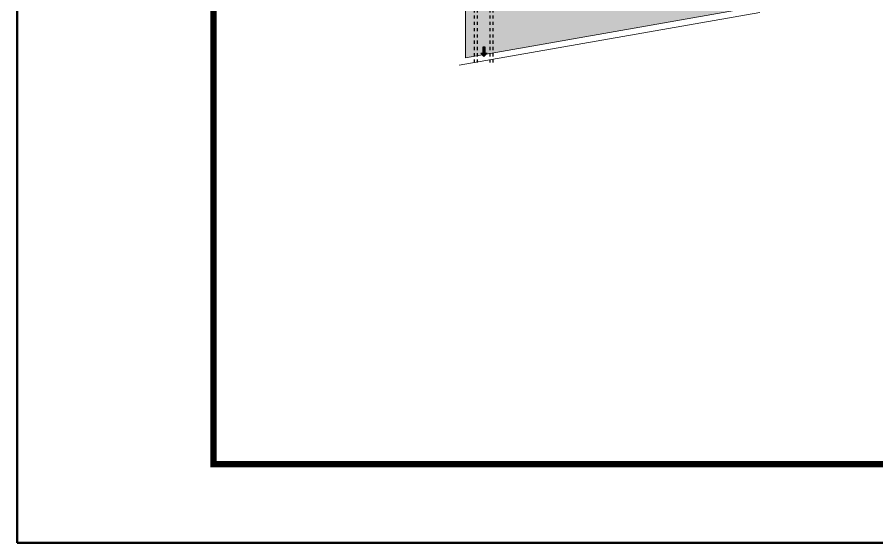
# Model space of a CAD drawing. Header units: metres. Extents: x 349703 to 349913, y 9282546 to 9282694.
# Drawn here: x 349703 to 349730.39, y 9282546 to 9282562.74 of the extents above; entities that cross this region are included whole.
import ezdxf

# ---------------------------------------------------------------- set-up
doc = ezdxf.new("R2010")
doc.units = ezdxf.units.M
doc.header["$LTSCALE"] = 0.25
doc.linetypes.add('01 nivel$0$HIDDEN2', pattern=[0.1875, 0.125, -0.0625])
for name, color, linetype, lineweight in [('.', 7, 'Continuous', 0), ('0_ CUNETAS', 160, 'Continuous', 5), ('AREA-VERDE', 3, 'CONTINUOUS', 9), ('ARQ-FONDO', 253, 'CONTINUOUS', 9), ('CUNETAS-RED', 5, 'CONTINUOUS', 18), ('MARCO', 7, 'CONTINUOUS', 50)]:
    doc.layers.add(name, color=color, linetype=linetype, lineweight=lineweight)

# ---------------------------------------------------------------- blocks, each defined once
blk = doc.blocks.new('*U2183')
at = {"layer": '.', "lineweight": 30}
h = blk.add_hatch(color=1, dxfattribs=at)
h.dxf.hatch_style = 1
h.paths.add_polyline_path([(-0.025, -0.05), (-0.1, -0.05), (0, -0.15), (0.1, -0.05), (0.025, -0.05), (0.025, 0.15), (-0.025, 0.15)])
at = {"layer": '0_ CUNETAS', "color": 1, "lineweight": 30}
blk.add_lwpolyline([(-0.1, -0.05), (-0.025, -0.05), (-0.025, 0.15), (0.025, 0.15), (0.025, -0.05), (0.1, -0.05), (0, -0.15)], close=True, dxfattribs=at)
blk = doc.blocks.new('*U2178')
at = {"layer": '0_ CUNETAS', "color": 0, "linetype": 'ByBlock', "lineweight": -2, "transparency": 16777216}
blk.add_blockref('*U2183', (0, 0), dxfattribs=at)
blk = doc.blocks.new('drenaje')
at = {"layer": 'CUNETAS-RED', "linetype": '01 nivel$0$HIDDEN2', "lineweight": 30}
for p, q in [((-0.6, -80.548), (-0.6, -114.344)), ((-0.5, -80.548), (-0.5, -114.344))]:
    blk.add_line(p, q, dxfattribs=at)
at = {"layer": 'CUNETAS-RED', "linetype": '01 nivel$0$HIDDEN2', "lineweight": 30, "flags": 128}
for points in [[(-0.1, -77.348), (-0.1, -80.548), (-0.1, -114.258)], [(0, -77.348), (0, -80.548), (0, -114.258)]]:
    blk.add_lwpolyline(points, dxfattribs=at)
at = {"layer": 'CUNETAS-RED', "lineweight": 0}
blk.add_blockref('*U2178', (-0.287, -113.899), dxfattribs=at)

msp = doc.modelspace()

# ---------------------------------------------------------------- hatches: boundary and pattern name
at = {"layer": 'AREA-VERDE', "lineweight": 0, "true_color": 0xc4e4b2, "transparency": 33554687}
h = msp.add_hatch(color=3, dxfattribs=at)
h.dxf.hatch_style = 1
h.paths.add_polyline_path([(349726.461, 9282594.79), (349717.309, 9282594.79), (349717.283, 9282561.445), (349726.461, 9282563.059)])
h.paths.add_polyline_path([(349724.461, 9282592.79), (349724.461, 9282564.738), (349719.285, 9282563.828), (349719.308, 9282592.79)], flags=16)

# ---------------------------------------------------------------- linework, layer by layer
at = {"layer": 'ARQ-FONDO'}
for points in [[(349717.309, 9282594.79), (349717.283, 9282561.445), (349726.461, 9282563.059)], [(349717.083, 9282561.207), (349726.661, 9282562.891)]]:
    msp.add_lwpolyline(points, dxfattribs=at)
at = {"layer": 'MARCO'}
msp.add_lwpolyline([(349703, 9282546), (349913.25, 9282546), (349913.25, 9282694.5), (349703, 9282694.5)], close=True, dxfattribs=at)
at = {"layer": 'MARCO', "const_width": 0.2}
msp.add_lwpolyline([(349709.25, 9282548.5), (349910.75, 9282548.5), (349910.75, 9282692), (349709.25, 9282692)], close=True, dxfattribs=at)

# ---------------------------------------------------------------- block references
at = {"layer": 'CUNETAS-RED', "lineweight": 30}
msp.add_blockref('drenaje', (349718.156, 9282675.538), dxfattribs=at)

doc.saveas('drawing.dxf')
